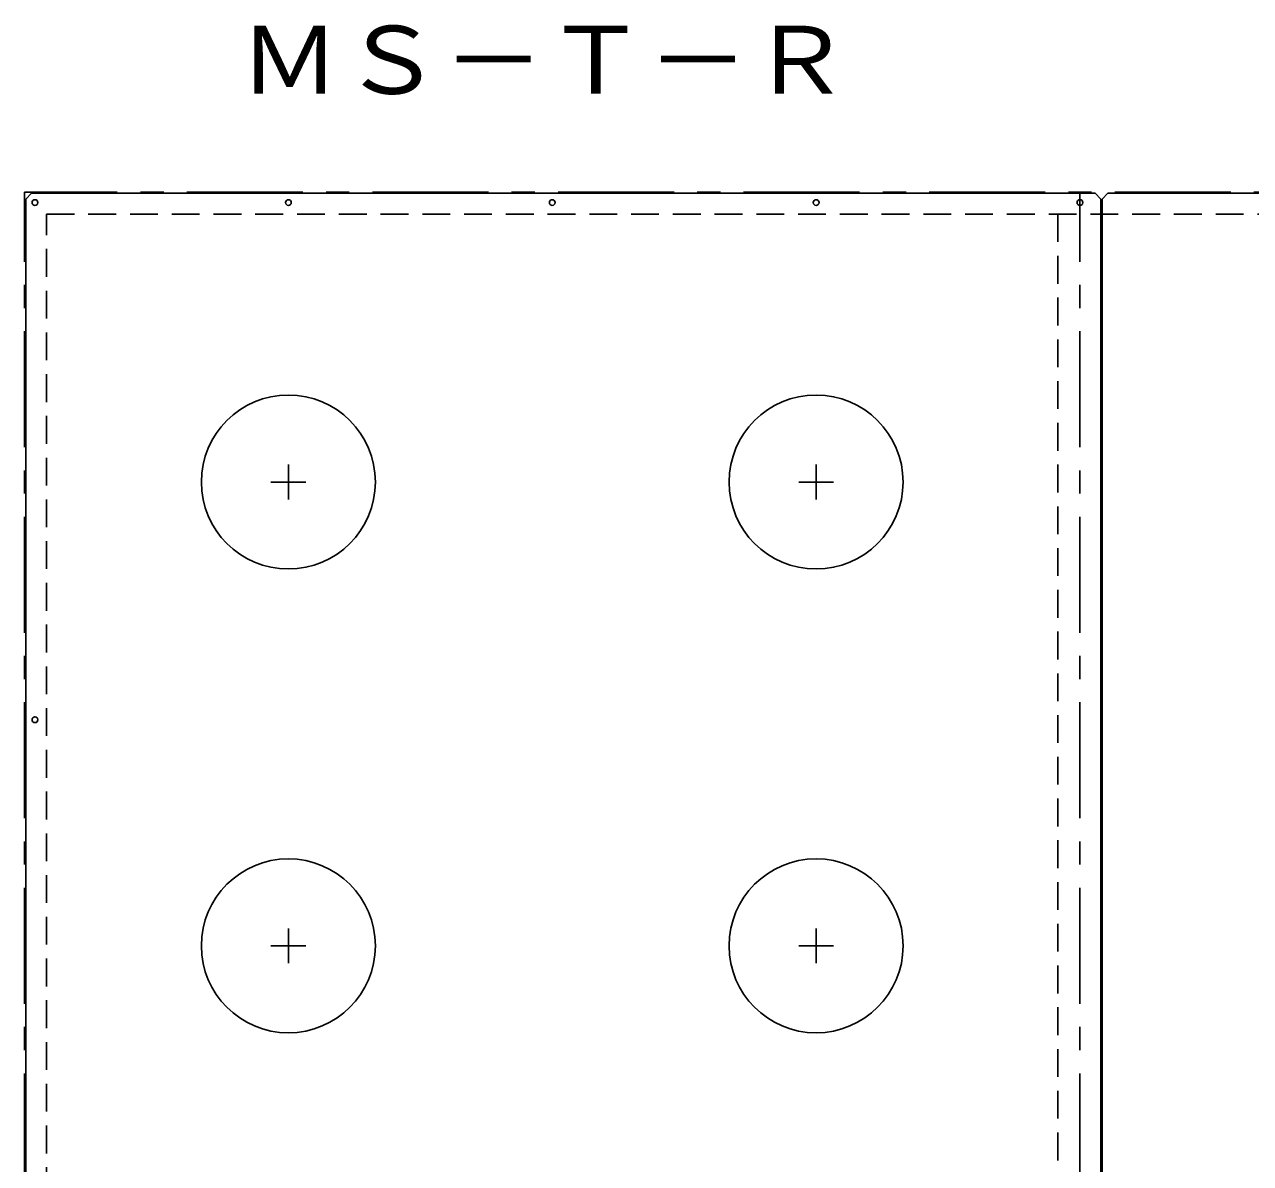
# Model space of a CAD drawing. Units: millimetres, scale not verified. Extents: x -3370 to 4101, y -5708 to 4129.
# Drawn here: x -3279 to -2222, y -4103 to -3121 of the extents above; entities that cross this region are included whole.
import ezdxf
from ezdxf.enums import TextEntityAlignment as Align

# ---------------------------------------------------------------- set-up
doc = ezdxf.new("R2010")
doc.units = ezdxf.units.MM
doc.header["$LTSCALE"] = 20
doc.linetypes.add('CHAIN1', pattern=[8, 5, -1, 1, -1])
doc.linetypes.add('DASHED1', pattern=[1.8, 1.2, -0.6])
doc.layers.add('0-0', color=7, linetype='Continuous')
doc.styles.add('ＭＳ ゴシック', font='')
doc.styles.get('ＭＳ ゴシック').set_extended_font_data('MS Gothic')

msp = doc.modelspace()

# ---------------------------------------------------------------- linework, layer by layer
at = {"layer": '0-0', "color": 4, "linetype": 'CHAIN1'}
for p, q in [((4001.47, -3265.45), (-3278.53, -3265.45)), ((-3278.53, -5085.45), (-3278.53, -3265.45)), ((-2368.53, -5085.45), (-2368.53, -3265.45))]:
    msp.add_line(p, q, dxfattribs=at)
at = {"layer": '0-0'}
for p, q in [((-3272.53, -3266.45), (-3277.53, -3271.45)), ((-3277.53, -5079.45), (-3277.53, -3271.45)), ((-3272.53, -3266.45), (-2355.53, -3266.45)), ((-2355.53, -3266.45), (-2350.53, -3271.45)), ((-2350.53, -5079.45), (-2350.53, -3271.45)), ((-2344.53, -3266.45), (-2349.53, -3271.45)), ((-2349.53, -3271.45), (-2349.53, -3284.45)), ((-1445.53, -3266.45), (-2344.53, -3266.45)), ((-2349.53, -3284.95), (-2350.53, -3284.95)), ((-2349.53, -3280.45), (-2349.53, -5070.45))]:
    msp.add_line(p, q, dxfattribs=at)
at = {"layer": '0-0', "linetype": 'DASHED1'}
msp.add_line((-2387.53, -3284.45), (-2387.53, -5066.45), dxfattribs=at)
at = {"layer": '0-0', "linetype": 'CHAIN1'}
for p, q in [((-3051.03, -3500.45), (-3051.03, -3530.45)), ((-2596.03, -3500.45), (-2596.03, -3530.45)), ((-3066.03, -3515.45), (-3036.03, -3515.45)), ((-2611.03, -3515.45), (-2581.03, -3515.45)), ((-3051.03, -3900.45), (-3051.03, -3930.45)), ((-2596.03, -3900.45), (-2596.03, -3930.45)), ((-3066.03, -3915.45), (-3036.03, -3915.45)), ((-2611.03, -3915.45), (-2581.03, -3915.45))]:
    msp.add_line(p, q, dxfattribs=at)
at = {"layer": '0-0', "linetype": 'DASHED1'}
msp.add_lwpolyline([(-3259.53, -5066.45), (-3259.53, -3284.45), (3982.47, -3284.45)], dxfattribs=at)
at = {"layer": '0-0'}
for centre, radius in [((-3269.53, -3274.45), 2.5), ((-3051.03, -3274.45), 2.5), ((-2823.53, -3274.45), 2.5), ((-2596.03, -3274.45), 2.5), ((-2368.53, -3274.45), 2.5), ((-3051.03, -3515.45), 75), ((-2596.03, -3515.45), 75), ((-3269.53, -3720.45), 2.5), ((-3051.03, -3915.45), 75), ((-2596.03, -3915.45), 75)]:
    msp.add_circle(centre, radius, dxfattribs=at)

# ---------------------------------------------------------------- texts
at = {"layer": '0-0', "style": 'ＭＳ ゴシック', "width": 1.1}
msp.add_text('ＭＳ－Ｔ－Ｒ', height=58.65, dxfattribs=at).set_placement((-3093.94, -3198.24), align=Align.BOTTOM_LEFT)

doc.saveas('drawing.dxf')
